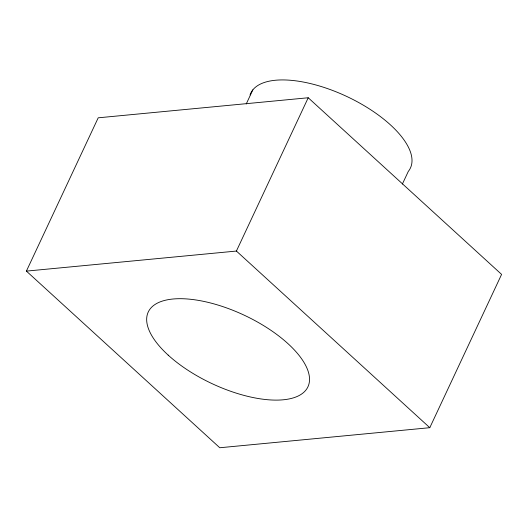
<?xml version="1.0" encoding="UTF-8"?>
<svg xmlns="http://www.w3.org/2000/svg" width="528" height="528" viewBox="0 0 528 528"><rect width="100%" height="100%" fill="white"/><g stroke="black" fill="none" stroke-linecap="round" stroke-linejoin="round"><path stroke-width="0.79" d="M26.4 271.115L98.208 117.817L308.22 97.759L501.6 274.395L429.792 427.693L219.78 447.751L26.4 271.115L236.412 251.057L429.792 427.693M246.226 103.996L252.846 89.859M236.412 251.057L308.22 97.759M402.376 184.061L408.302 171.409A88.169 37.818 25.1 0 0 348.869 97.462A88.169 37.818 25.1 0 0 250.054 94.928M168.188 355.126A88.169 37.818 25.1 0 0 305.824 390.179A88.169 37.818 25.1 0 0 210.276 302.907A88.169 37.818 25.1 0 0 168.188 355.126"/></g></svg>
